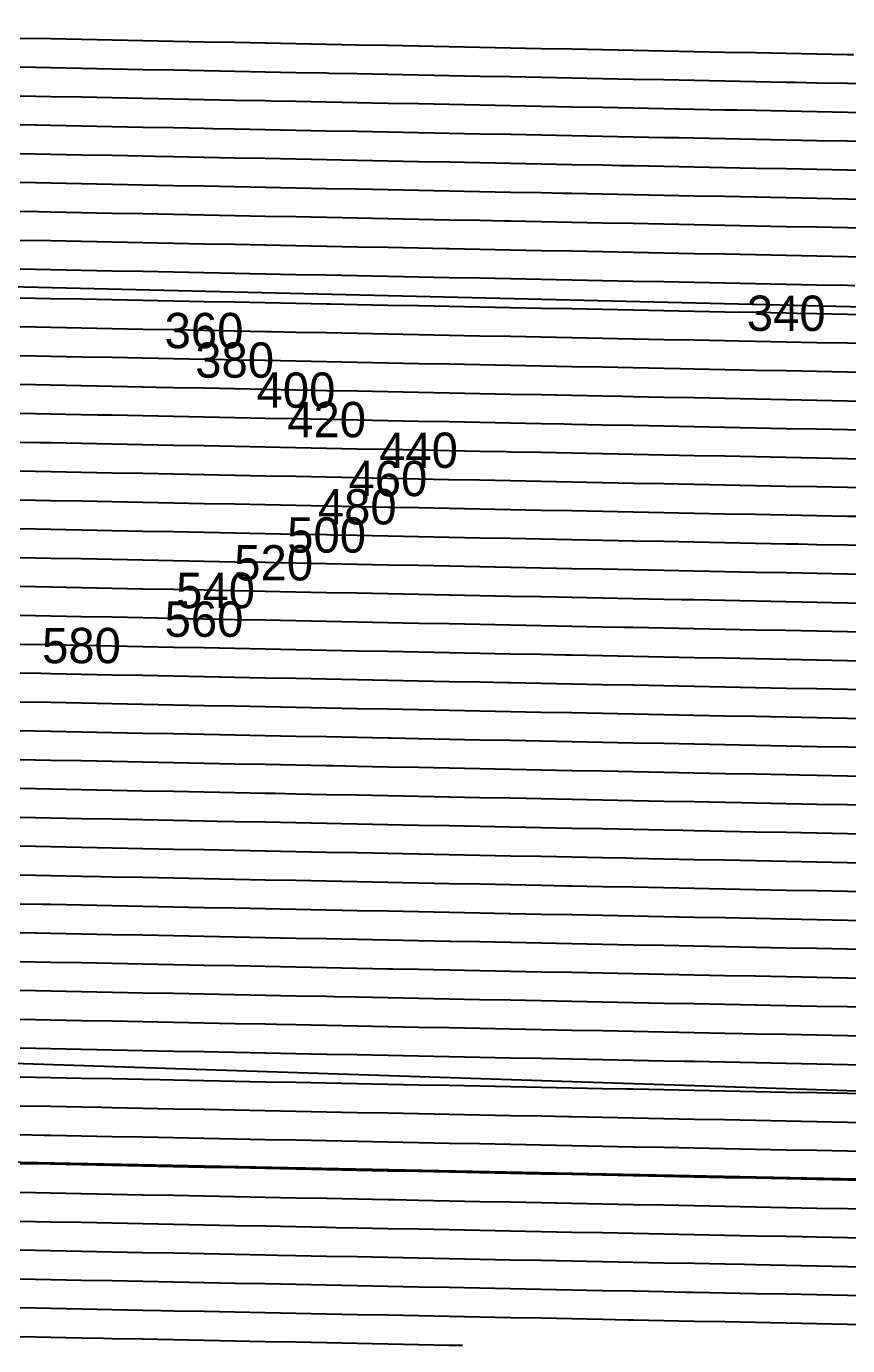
# Model space of a CAD drawing. Header units: metres. Extents: x 2416 to 4584, y 37 to 133.
# Drawn here: x 3468.1 to 3526.2, y 38.7 to 132 of the extents above; entities that cross this region are included whole.
import ezdxf
from ezdxf.enums import TextEntityAlignment as Align

# ---------------------------------------------------------------- set-up
doc = ezdxf.new("R2010")
doc.units = ezdxf.units.M
for name, color, linetype in [('Vs_1000', 7, 'Continuous'), ('Vs_1020', 7, 'Continuous'), ('Vs_1040', 7, 'Continuous'), ('Vs_1060', 7, 'Continuous'), ('Vs_160', 7, 'Continuous'), ('Vs_180', 7, 'Continuous'), ('Vs_200', 7, 'Continuous'), ('Vs_220', 7, 'Continuous'), ('Vs_240', 7, 'Continuous'), ('Vs_260', 7, 'Continuous'), ('Vs_280', 7, 'Continuous'), ('Vs_300', 7, 'Continuous'), ('Vs_320', 7, 'Continuous'), ('Vs_340', 7, 'Continuous'), ('Vs_360', 7, 'Continuous'), ('Vs_380', 7, 'Continuous'), ('Vs_400', 7, 'Continuous'), ('Vs_420', 7, 'Continuous'), ('Vs_440', 7, 'Continuous'), ('Vs_460', 7, 'Continuous'), ('Vs_480', 7, 'Continuous'), ('Vs_500', 7, 'Continuous'), ('Vs_520', 7, 'Continuous'), ('Vs_540', 7, 'Continuous'), ('Vs_560', 7, 'Continuous'), ('Vs_580', 7, 'Continuous'), ('Vs_600', 7, 'Continuous'), ('Vs_620', 7, 'Continuous'), ('Vs_640', 7, 'Continuous'), ('Vs_660', 7, 'Continuous'), ('Vs_680', 7, 'Continuous'), ('Vs_700', 7, 'Continuous'), ('Vs_720', 7, 'Continuous'), ('Vs_740', 7, 'Continuous'), ('Vs_760', 7, 'Continuous'), ('Vs_780', 7, 'Continuous'), ('Vs_800', 7, 'Continuous'), ('Vs_820', 7, 'Continuous'), ('Vs_840', 7, 'Continuous'), ('Vs_860', 7, 'Continuous'), ('Vs_880', 7, 'Continuous'), ('Vs_900', 7, 'Continuous'), ('Vs_920', 7, 'Continuous'), ('Vs_940', 7, 'Continuous'), ('Vs_960', 7, 'Continuous'), ('Vs_980', 7, 'Continuous')]:
    doc.layers.add(name, color=color, linetype=linetype)

msp = doc.modelspace()

# ---------------------------------------------------------------- linework, layer by layer
at = {"layer": 'Vs_1000'}
msp.add_lwpolyline([(3528.351, 44.224), (3526.183, 44.267), (3524.015, 44.31), (3521.847, 44.353), (3519.679, 44.396), (3518.867, 44.412), (3517.511, 44.439), (3515.342, 44.482), (3513.174, 44.525), (3511.006, 44.568), (3508.838, 44.611), (3506.67, 44.654), (3504.502, 44.696), (3502.334, 44.739), (3500.166, 44.782), (3497.998, 44.825), (3495.83, 44.868), (3493.662, 44.911), (3491.494, 44.954), (3489.326, 44.997), (3487.158, 45.04), (3485.874, 45.065), (3484.989, 45.083), (3482.821, 45.126), (3480.653, 45.169), (3478.485, 45.212), (3476.317, 45.255), (3474.149, 45.297), (3471.981, 45.34), (3469.813, 45.383), (3467.645, 45.426)], dxfattribs=at)
at = {"layer": 'Vs_1020'}
msp.add_lwpolyline([(3528.351, 42.183), (3526.183, 42.226), (3524.015, 42.269), (3521.847, 42.312), (3519.679, 42.355), (3517.511, 42.398), (3515.342, 42.441), (3514.755, 42.452), (3513.174, 42.484), (3511.006, 42.526), (3508.838, 42.569), (3506.67, 42.612), (3504.502, 42.655), (3502.334, 42.698), (3500.166, 42.741), (3497.998, 42.784), (3495.83, 42.827), (3493.662, 42.87), (3491.494, 42.913), (3489.326, 42.956), (3487.158, 42.999), (3484.989, 43.042), (3482.821, 43.085), (3481.762, 43.106), (3480.653, 43.127), (3478.485, 43.17), (3476.317, 43.213), (3474.149, 43.256), (3471.981, 43.299), (3469.813, 43.342), (3467.645, 43.385)], dxfattribs=at)
at = {"layer": 'Vs_1040'}
msp.add_lwpolyline([(3528.351, 40.142), (3526.183, 40.185), (3524.015, 40.228), (3521.847, 40.271), (3519.679, 40.314), (3517.511, 40.356), (3515.342, 40.399), (3513.174, 40.442), (3511.006, 40.485), (3510.643, 40.492), (3508.838, 40.528), (3506.67, 40.571), (3504.502, 40.614), (3502.334, 40.657), (3500.166, 40.7), (3497.998, 40.743), (3495.83, 40.786), (3493.662, 40.829), (3491.494, 40.872), (3489.326, 40.915), (3487.158, 40.957), (3484.989, 41), (3482.821, 41.043), (3480.653, 41.086), (3478.485, 41.129), (3477.65, 41.146), (3476.317, 41.172), (3474.149, 41.215), (3471.981, 41.258), (3469.813, 41.301), (3467.645, 41.344)], dxfattribs=at)
at = {"layer": 'Vs_1060'}
msp.add_lwpolyline([(3498.939, 38.683), (3497.998, 38.702), (3495.83, 38.745), (3493.662, 38.787), (3491.494, 38.83), (3489.326, 38.873), (3487.158, 38.916), (3484.989, 38.959), (3482.821, 39.002), (3480.653, 39.045), (3478.485, 39.088), (3476.317, 39.131), (3474.149, 39.174), (3473.539, 39.186), (3471.981, 39.217), (3469.813, 39.26), (3467.645, 39.303)], dxfattribs=at)
at = {"layer": 'Vs_160'}
msp.add_lwpolyline([(3526.603, 129.99), (3526.183, 129.998), (3524.015, 130.041), (3521.847, 130.084), (3519.679, 130.127), (3517.511, 130.17), (3515.342, 130.213), (3513.174, 130.256), (3511.006, 130.299), (3508.838, 130.342), (3506.67, 130.385), (3504.502, 130.428), (3502.334, 130.47), (3500.166, 130.513), (3497.998, 130.556), (3495.83, 130.599), (3493.662, 130.642), (3493.61, 130.643), (3491.494, 130.685), (3489.326, 130.728), (3487.158, 130.771), (3484.989, 130.814), (3482.821, 130.857), (3480.653, 130.9), (3478.485, 130.943), (3476.317, 130.986), (3474.149, 131.029), (3471.981, 131.071), (3469.813, 131.114), (3467.645, 131.157)], dxfattribs=at)
at = {"layer": 'Vs_180'}
msp.add_lwpolyline([(3528.351, 127.914), (3526.183, 127.957), (3524.015, 128), (3522.491, 128.03), (3521.847, 128.043), (3519.679, 128.086), (3517.511, 128.129), (3515.342, 128.172), (3513.174, 128.215), (3511.006, 128.258), (3508.838, 128.3), (3506.67, 128.343), (3504.502, 128.386), (3502.334, 128.429), (3500.166, 128.472), (3497.998, 128.515), (3495.83, 128.558), (3493.662, 128.601), (3491.494, 128.644), (3489.498, 128.683), (3489.326, 128.687), (3487.158, 128.73), (3484.989, 128.773), (3482.821, 128.816), (3480.653, 128.859), (3478.485, 128.901), (3476.317, 128.944), (3474.149, 128.987), (3471.981, 129.03), (3469.813, 129.073), (3467.645, 129.116)], dxfattribs=at)
at = {"layer": 'Vs_200'}
msp.add_lwpolyline([(3528.351, 125.873), (3526.183, 125.916), (3524.015, 125.959), (3521.847, 126.002), (3519.679, 126.045), (3518.379, 126.07), (3517.511, 126.088), (3515.342, 126.13), (3513.174, 126.173), (3511.006, 126.216), (3508.838, 126.259), (3506.67, 126.302), (3504.502, 126.345), (3502.334, 126.388), (3500.166, 126.431), (3497.998, 126.474), (3495.83, 126.517), (3493.662, 126.56), (3491.494, 126.603), (3489.326, 126.646), (3487.158, 126.689), (3485.386, 126.724), (3484.989, 126.731), (3482.821, 126.774), (3480.653, 126.817), (3478.485, 126.86), (3476.317, 126.903), (3474.149, 126.946), (3471.981, 126.989), (3469.813, 127.032), (3467.645, 127.075)], dxfattribs=at)
at = {"layer": 'Vs_220'}
msp.add_lwpolyline([(3528.351, 123.832), (3526.183, 123.875), (3524.015, 123.918), (3521.847, 123.96), (3519.679, 124.003), (3517.511, 124.046), (3515.342, 124.089), (3514.267, 124.111), (3513.174, 124.132), (3511.006, 124.175), (3508.838, 124.218), (3506.67, 124.261), (3504.502, 124.304), (3502.334, 124.347), (3500.166, 124.39), (3497.998, 124.433), (3495.83, 124.476), (3493.662, 124.519), (3491.494, 124.561), (3489.326, 124.604), (3487.158, 124.647), (3484.989, 124.69), (3482.821, 124.733), (3481.274, 124.764), (3480.653, 124.776), (3478.485, 124.819), (3476.317, 124.862), (3474.149, 124.905), (3471.981, 124.948), (3469.813, 124.991), (3467.645, 125.034)], dxfattribs=at)
at = {"layer": 'Vs_240'}
msp.add_lwpolyline([(3528.351, 121.79), (3526.183, 121.833), (3524.015, 121.876), (3521.847, 121.919), (3519.679, 121.962), (3517.511, 122.005), (3515.342, 122.048), (3513.174, 122.091), (3511.006, 122.134), (3510.155, 122.151), (3508.838, 122.177), (3506.67, 122.22), (3504.502, 122.263), (3502.334, 122.306), (3500.166, 122.349), (3497.998, 122.391), (3495.83, 122.434), (3493.662, 122.477), (3491.494, 122.52), (3489.326, 122.563), (3487.158, 122.606), (3484.989, 122.649), (3482.821, 122.692), (3480.653, 122.735), (3478.485, 122.778), (3477.162, 122.804), (3476.317, 122.821), (3474.149, 122.864), (3471.981, 122.907), (3469.813, 122.95), (3467.645, 122.992)], dxfattribs=at)
at = {"layer": 'Vs_260'}
msp.add_lwpolyline([(3528.351, 119.749), (3526.183, 119.792), (3524.015, 119.835), (3521.847, 119.878), (3519.679, 119.921), (3517.511, 119.964), (3515.342, 120.007), (3513.174, 120.05), (3511.006, 120.093), (3508.838, 120.136), (3506.67, 120.179), (3506.043, 120.191), (3504.502, 120.221), (3502.334, 120.264), (3500.166, 120.307), (3497.998, 120.35), (3495.83, 120.393), (3493.662, 120.436), (3491.494, 120.479), (3489.326, 120.522), (3487.158, 120.565), (3484.989, 120.608), (3482.821, 120.651), (3480.653, 120.694), (3478.485, 120.737), (3476.317, 120.78), (3474.149, 120.822), (3473.05, 120.844), (3471.981, 120.865), (3469.813, 120.908), (3467.645, 120.951)], dxfattribs=at)
at = {"layer": 'Vs_280'}
for points in [[(2704.082, 132.006), (3703.964, 107.897)], [(3528.351, 117.708), (3526.183, 117.751), (3524.015, 117.794), (3521.847, 117.837), (3519.679, 117.88), (3517.511, 117.923), (3515.342, 117.966), (3513.174, 118.009), (3511.006, 118.051), (3508.838, 118.094), (3506.67, 118.137), (3504.502, 118.18), (3502.334, 118.223), (3501.931, 118.231), (3500.166, 118.266), (3497.998, 118.309), (3495.83, 118.352), (3493.662, 118.395), (3491.494, 118.438), (3489.326, 118.481), (3487.158, 118.524), (3484.989, 118.567), (3482.821, 118.61), (3480.653, 118.652), (3478.485, 118.695), (3476.317, 118.738), (3474.149, 118.781), (3471.981, 118.824), (3469.813, 118.867), (3468.939, 118.884), (3467.645, 118.91)]]:
    msp.add_lwpolyline(points, dxfattribs=at)
at = {"layer": 'Vs_300'}
msp.add_lwpolyline([(3528.351, 115.667), (3526.183, 115.71), (3524.015, 115.753), (3521.847, 115.796), (3519.679, 115.839), (3517.511, 115.881), (3515.342, 115.924), (3513.174, 115.967), (3511.006, 116.01), (3508.838, 116.053), (3506.67, 116.096), (3504.502, 116.139), (3502.334, 116.182), (3500.166, 116.225), (3497.998, 116.268), (3497.819, 116.271), (3495.83, 116.311), (3493.662, 116.354), (3491.494, 116.397), (3489.326, 116.44), (3487.158, 116.482), (3484.989, 116.525), (3482.821, 116.568), (3480.653, 116.611), (3478.485, 116.654), (3476.317, 116.697), (3474.149, 116.74), (3471.981, 116.783), (3469.813, 116.826), (3467.645, 116.869)], dxfattribs=at)
at = {"layer": 'Vs_320'}
msp.add_lwpolyline([(3526.7, 113.658), (3526.183, 113.669), (3524.015, 113.711), (3521.847, 113.754), (3519.679, 113.797), (3517.511, 113.84), (3515.342, 113.883), (3513.174, 113.926), (3511.006, 113.969), (3508.838, 114.012), (3506.67, 114.055), (3504.502, 114.098), (3502.334, 114.141), (3500.166, 114.184), (3497.998, 114.227), (3495.83, 114.27), (3493.708, 114.312), (3493.662, 114.312), (3491.494, 114.355), (3489.326, 114.398), (3487.158, 114.441), (3484.989, 114.484), (3482.821, 114.527), (3480.653, 114.57), (3478.485, 114.613), (3476.317, 114.656), (3474.149, 114.699), (3471.981, 114.742), (3469.813, 114.785), (3467.645, 114.828)], dxfattribs=at)
at = {"layer": 'Vs_340'}
msp.add_lwpolyline([(3528.351, 111.584), (3526.183, 111.627), (3524.015, 111.67), (3522.588, 111.698), (3521.847, 111.713), (3519.679, 111.756), (3517.511, 111.799), (3515.342, 111.842), (3513.174, 111.885), (3511.006, 111.928), (3508.838, 111.971), (3506.67, 112.014), (3504.502, 112.057), (3502.334, 112.1), (3500.166, 112.142), (3497.998, 112.185), (3495.83, 112.228), (3493.662, 112.271), (3491.494, 112.314), (3489.596, 112.352), (3489.326, 112.357), (3487.158, 112.4), (3484.989, 112.443), (3482.821, 112.486), (3480.653, 112.529), (3478.485, 112.572), (3476.317, 112.615), (3474.149, 112.658), (3471.981, 112.701), (3469.813, 112.743), (3467.645, 112.786)], dxfattribs=at)
at = {"layer": 'Vs_360'}
msp.add_lwpolyline([(3528.351, 109.543), (3526.183, 109.586), (3524.015, 109.629), (3521.847, 109.672), (3519.679, 109.715), (3518.477, 109.739), (3517.511, 109.758), (3515.342, 109.801), (3513.174, 109.844), (3511.006, 109.887), (3508.838, 109.93), (3506.67, 109.972), (3504.502, 110.015), (3502.334, 110.058), (3500.166, 110.101), (3497.998, 110.144), (3495.83, 110.187), (3493.662, 110.23), (3491.494, 110.273), (3489.326, 110.316), (3487.158, 110.359), (3485.484, 110.392), (3484.989, 110.402), (3482.821, 110.445), (3480.653, 110.488), (3478.485, 110.531), (3476.317, 110.573), (3474.149, 110.616), (3471.981, 110.659), (3469.813, 110.702), (3467.645, 110.745)], dxfattribs=at)
at = {"layer": 'Vs_380'}
msp.add_lwpolyline([(3528.351, 107.502), (3526.183, 107.545), (3524.015, 107.588), (3521.847, 107.631), (3519.679, 107.674), (3517.511, 107.717), (3515.342, 107.76), (3514.365, 107.779), (3513.174, 107.802), (3511.006, 107.845), (3508.838, 107.888), (3506.67, 107.931), (3504.502, 107.974), (3502.334, 108.017), (3500.166, 108.06), (3497.998, 108.103), (3495.83, 108.146), (3493.662, 108.189), (3491.494, 108.232), (3489.326, 108.275), (3487.158, 108.318), (3484.989, 108.361), (3482.821, 108.403), (3481.372, 108.432), (3480.653, 108.446), (3478.485, 108.489), (3476.317, 108.532), (3474.149, 108.575), (3471.981, 108.618), (3469.813, 108.661), (3467.645, 108.704)], dxfattribs=at)
at = {"layer": 'Vs_400'}
msp.add_lwpolyline([(3528.351, 105.461), (3526.183, 105.504), (3524.015, 105.547), (3521.847, 105.59), (3519.679, 105.632), (3517.511, 105.675), (3515.342, 105.718), (3513.174, 105.761), (3511.006, 105.804), (3510.253, 105.819), (3508.838, 105.847), (3506.67, 105.89), (3504.502, 105.933), (3502.334, 105.976), (3500.166, 106.019), (3497.998, 106.062), (3495.83, 106.105), (3493.662, 106.148), (3491.494, 106.191), (3489.326, 106.233), (3487.158, 106.276), (3484.989, 106.319), (3482.821, 106.362), (3480.653, 106.405), (3478.485, 106.448), (3477.26, 106.472), (3476.317, 106.491), (3474.149, 106.534), (3471.981, 106.577), (3469.813, 106.62), (3467.645, 106.663)], dxfattribs=at)
at = {"layer": 'Vs_420'}
msp.add_lwpolyline([(3528.351, 103.42), (3526.183, 103.462), (3524.015, 103.505), (3521.847, 103.548), (3519.679, 103.591), (3517.511, 103.634), (3515.342, 103.677), (3513.174, 103.72), (3511.006, 103.763), (3508.838, 103.806), (3506.67, 103.849), (3506.141, 103.859), (3504.502, 103.892), (3502.334, 103.935), (3500.166, 103.978), (3497.998, 104.021), (3495.83, 104.063), (3493.662, 104.106), (3491.494, 104.149), (3489.326, 104.192), (3487.158, 104.235), (3484.989, 104.278), (3482.821, 104.321), (3480.653, 104.364), (3478.485, 104.407), (3476.317, 104.45), (3474.149, 104.493), (3473.148, 104.513), (3471.981, 104.536), (3469.813, 104.579), (3467.645, 104.622)], dxfattribs=at)
at = {"layer": 'Vs_440'}
msp.add_lwpolyline([(3528.351, 101.378), (3526.183, 101.421), (3524.015, 101.464), (3521.847, 101.507), (3519.679, 101.55), (3517.511, 101.593), (3515.342, 101.636), (3513.174, 101.679), (3511.006, 101.722), (3508.838, 101.765), (3506.67, 101.808), (3504.502, 101.851), (3502.334, 101.893), (3502.029, 101.899), (3500.166, 101.936), (3497.998, 101.979), (3495.83, 102.022), (3493.662, 102.065), (3491.494, 102.108), (3489.326, 102.151), (3487.158, 102.194), (3484.989, 102.237), (3482.821, 102.28), (3480.653, 102.323), (3478.485, 102.366), (3476.317, 102.409), (3474.149, 102.452), (3471.981, 102.494), (3469.813, 102.537), (3469.036, 102.553), (3467.645, 102.58)], dxfattribs=at)
at = {"layer": 'Vs_460'}
msp.add_lwpolyline([(3528.351, 99.337), (3526.183, 99.38), (3524.015, 99.423), (3521.847, 99.466), (3519.679, 99.509), (3517.511, 99.552), (3515.342, 99.595), (3513.174, 99.638), (3511.006, 99.681), (3508.838, 99.723), (3506.67, 99.766), (3504.502, 99.809), (3502.334, 99.852), (3500.166, 99.895), (3497.998, 99.938), (3497.917, 99.94), (3495.83, 99.981), (3493.662, 100.024), (3491.494, 100.067), (3489.326, 100.11), (3487.158, 100.153), (3484.989, 100.196), (3482.821, 100.239), (3480.653, 100.282), (3478.485, 100.324), (3476.317, 100.367), (3474.149, 100.41), (3471.981, 100.453), (3469.813, 100.496), (3467.645, 100.539)], dxfattribs=at)
at = {"layer": 'Vs_480'}
msp.add_lwpolyline([(3526.798, 97.327), (3526.183, 97.339), (3524.015, 97.382), (3521.847, 97.425), (3519.679, 97.468), (3517.511, 97.511), (3515.342, 97.553), (3513.174, 97.596), (3511.006, 97.639), (3508.838, 97.682), (3506.67, 97.725), (3504.502, 97.768), (3502.334, 97.811), (3500.166, 97.854), (3497.998, 97.897), (3495.83, 97.94), (3493.805, 97.98), (3493.662, 97.983), (3491.494, 98.026), (3489.326, 98.069), (3487.158, 98.112), (3484.989, 98.154), (3482.821, 98.197), (3480.653, 98.24), (3478.485, 98.283), (3476.317, 98.326), (3474.149, 98.369), (3471.981, 98.412), (3469.813, 98.455), (3467.645, 98.498)], dxfattribs=at)
at = {"layer": 'Vs_500'}
msp.add_lwpolyline([(3528.351, 95.255), (3526.183, 95.298), (3524.015, 95.341), (3522.686, 95.367), (3521.847, 95.383), (3519.679, 95.426), (3517.511, 95.469), (3515.342, 95.512), (3513.174, 95.555), (3511.006, 95.598), (3508.838, 95.641), (3506.67, 95.684), (3504.502, 95.727), (3502.334, 95.77), (3500.166, 95.813), (3497.998, 95.856), (3495.83, 95.899), (3493.662, 95.942), (3491.494, 95.984), (3489.693, 96.02), (3489.326, 96.027), (3487.158, 96.07), (3484.989, 96.113), (3482.821, 96.156), (3480.653, 96.199), (3478.485, 96.242), (3476.317, 96.285), (3474.149, 96.328), (3471.981, 96.371), (3469.813, 96.414), (3467.645, 96.457)], dxfattribs=at)
at = {"layer": 'Vs_520'}
msp.add_lwpolyline([(3528.351, 93.213), (3526.183, 93.256), (3524.015, 93.299), (3521.847, 93.342), (3519.679, 93.385), (3518.574, 93.407), (3517.511, 93.428), (3515.342, 93.471), (3513.174, 93.514), (3511.006, 93.557), (3508.838, 93.6), (3506.67, 93.643), (3504.502, 93.686), (3502.334, 93.729), (3500.166, 93.772), (3497.998, 93.814), (3495.83, 93.857), (3493.662, 93.9), (3491.494, 93.943), (3489.326, 93.986), (3487.158, 94.029), (3485.581, 94.06), (3484.989, 94.072), (3482.821, 94.115), (3480.653, 94.158), (3478.485, 94.201), (3476.317, 94.244), (3474.149, 94.287), (3471.981, 94.33), (3469.813, 94.373), (3467.645, 94.415)], dxfattribs=at)
at = {"layer": 'Vs_540'}
msp.add_lwpolyline([(3528.351, 91.172), (3526.183, 91.215), (3524.015, 91.258), (3521.847, 91.301), (3519.679, 91.344), (3517.511, 91.387), (3515.342, 91.43), (3514.462, 91.447), (3513.174, 91.473), (3511.006, 91.516), (3508.838, 91.559), (3506.67, 91.602), (3504.502, 91.644), (3502.334, 91.687), (3500.166, 91.73), (3497.998, 91.773), (3495.83, 91.816), (3493.662, 91.859), (3491.494, 91.902), (3489.326, 91.945), (3487.158, 91.988), (3484.989, 92.031), (3482.821, 92.074), (3481.469, 92.101), (3480.653, 92.117), (3478.485, 92.16), (3476.317, 92.203), (3474.149, 92.245), (3471.981, 92.288), (3469.813, 92.331), (3467.645, 92.374)], dxfattribs=at)
at = {"layer": 'Vs_560'}
msp.add_lwpolyline([(3528.351, 89.131), (3526.183, 89.174), (3524.015, 89.217), (3521.847, 89.26), (3519.679, 89.303), (3517.511, 89.346), (3515.342, 89.389), (3513.174, 89.432), (3511.006, 89.474), (3510.35, 89.487), (3508.838, 89.517), (3506.67, 89.56), (3504.502, 89.603), (3502.334, 89.646), (3500.166, 89.689), (3497.998, 89.732), (3495.83, 89.775), (3493.662, 89.818), (3491.494, 89.861), (3489.326, 89.904), (3487.158, 89.947), (3484.989, 89.99), (3482.821, 90.033), (3480.653, 90.075), (3478.485, 90.118), (3477.358, 90.141), (3476.317, 90.161), (3474.149, 90.204), (3471.981, 90.247), (3469.813, 90.29), (3467.645, 90.333)], dxfattribs=at)
at = {"layer": 'Vs_580'}
msp.add_lwpolyline([(3528.351, 87.09), (3526.183, 87.133), (3524.015, 87.176), (3521.847, 87.219), (3519.679, 87.262), (3517.511, 87.304), (3515.342, 87.347), (3513.174, 87.39), (3511.006, 87.433), (3508.838, 87.476), (3506.67, 87.519), (3506.239, 87.528), (3504.502, 87.562), (3502.334, 87.605), (3500.166, 87.648), (3497.998, 87.691), (3495.83, 87.734), (3493.662, 87.777), (3491.494, 87.82), (3489.326, 87.863), (3487.158, 87.905), (3484.989, 87.948), (3482.821, 87.991), (3480.653, 88.034), (3478.485, 88.077), (3476.317, 88.12), (3474.149, 88.163), (3473.246, 88.181), (3471.981, 88.206), (3469.813, 88.249), (3467.645, 88.292)], dxfattribs=at)
at = {"layer": 'Vs_600'}
msp.add_lwpolyline([(3528.351, 85.049), (3526.183, 85.092), (3524.015, 85.134), (3521.847, 85.177), (3519.679, 85.22), (3517.511, 85.263), (3515.342, 85.306), (3513.174, 85.349), (3511.006, 85.392), (3508.838, 85.435), (3506.67, 85.478), (3504.502, 85.521), (3502.334, 85.564), (3502.127, 85.568), (3500.166, 85.607), (3497.998, 85.65), (3495.83, 85.693), (3493.662, 85.735), (3491.494, 85.778), (3489.326, 85.821), (3487.158, 85.864), (3484.989, 85.907), (3482.821, 85.95), (3480.653, 85.993), (3478.485, 86.036), (3476.317, 86.079), (3474.149, 86.122), (3471.981, 86.165), (3469.813, 86.208), (3469.134, 86.221), (3467.645, 86.251)], dxfattribs=at)
at = {"layer": 'Vs_620'}
msp.add_lwpolyline([(3528.351, 83.007), (3526.183, 83.05), (3524.015, 83.093), (3521.847, 83.136), (3519.679, 83.179), (3517.511, 83.222), (3515.342, 83.265), (3513.174, 83.308), (3511.006, 83.351), (3508.838, 83.394), (3506.67, 83.437), (3504.502, 83.48), (3502.334, 83.523), (3500.166, 83.565), (3498.015, 83.608), (3497.998, 83.608), (3495.83, 83.651), (3493.662, 83.694), (3491.494, 83.737), (3489.326, 83.78), (3487.158, 83.823), (3484.989, 83.866), (3482.821, 83.909), (3480.653, 83.952), (3478.485, 83.995), (3476.317, 84.038), (3474.149, 84.081), (3471.981, 84.124), (3469.813, 84.166), (3467.645, 84.209)], dxfattribs=at)
at = {"layer": 'Vs_640'}
msp.add_lwpolyline([(3526.896, 80.995), (3526.183, 81.009), (3524.015, 81.052), (3521.847, 81.095), (3519.679, 81.138), (3517.511, 81.181), (3515.342, 81.224), (3513.174, 81.267), (3511.006, 81.31), (3508.838, 81.353), (3506.67, 81.395), (3504.502, 81.438), (3502.334, 81.481), (3500.166, 81.524), (3497.998, 81.567), (3495.83, 81.61), (3493.903, 81.648), (3493.662, 81.653), (3491.494, 81.696), (3489.326, 81.739), (3487.158, 81.782), (3484.989, 81.825), (3482.821, 81.868), (3480.653, 81.911), (3478.485, 81.954), (3476.317, 81.996), (3474.149, 82.039), (3471.981, 82.082), (3469.813, 82.125), (3467.645, 82.168)], dxfattribs=at)
at = {"layer": 'Vs_660'}
msp.add_lwpolyline([(3528.351, 78.925), (3526.183, 78.968), (3524.015, 79.011), (3522.784, 79.035), (3521.847, 79.054), (3519.679, 79.097), (3517.511, 79.14), (3515.342, 79.183), (3513.174, 79.225), (3511.006, 79.268), (3508.838, 79.311), (3506.67, 79.354), (3504.502, 79.397), (3502.334, 79.44), (3500.166, 79.483), (3497.998, 79.526), (3495.83, 79.569), (3493.662, 79.612), (3491.494, 79.655), (3489.791, 79.688), (3489.326, 79.698), (3487.158, 79.741), (3484.989, 79.784), (3482.821, 79.826), (3480.653, 79.869), (3478.485, 79.912), (3476.317, 79.955), (3474.149, 79.998), (3471.981, 80.041), (3469.813, 80.084), (3467.645, 80.127)], dxfattribs=at)
at = {"layer": 'Vs_680'}
msp.add_lwpolyline([(3528.351, 76.884), (3526.183, 76.927), (3524.015, 76.97), (3521.847, 77.013), (3519.679, 77.055), (3518.672, 77.075), (3517.511, 77.098), (3515.342, 77.141), (3513.174, 77.184), (3511.006, 77.227), (3508.838, 77.27), (3506.67, 77.313), (3504.502, 77.356), (3502.334, 77.399), (3500.166, 77.442), (3497.998, 77.485), (3495.83, 77.528), (3493.662, 77.571), (3491.494, 77.614), (3489.326, 77.656), (3487.158, 77.699), (3485.679, 77.729), (3484.989, 77.742), (3482.821, 77.785), (3480.653, 77.828), (3478.485, 77.871), (3476.317, 77.914), (3474.149, 77.957), (3471.981, 78), (3469.813, 78.043), (3467.645, 78.086)], dxfattribs=at)
at = {"layer": 'Vs_700'}
msp.add_lwpolyline([(3528.351, 74.843), (3526.183, 74.885), (3524.015, 74.928), (3521.847, 74.971), (3519.679, 75.014), (3517.511, 75.057), (3515.342, 75.1), (3514.56, 75.116), (3513.174, 75.143), (3511.006, 75.186), (3508.838, 75.229), (3506.67, 75.272), (3504.502, 75.315), (3502.334, 75.358), (3500.166, 75.401), (3497.998, 75.444), (3495.83, 75.486), (3493.662, 75.529), (3491.494, 75.572), (3489.326, 75.615), (3487.158, 75.658), (3484.989, 75.701), (3482.821, 75.744), (3481.567, 75.769), (3480.653, 75.787), (3478.485, 75.83), (3476.317, 75.873), (3474.149, 75.916), (3471.981, 75.959), (3469.813, 76.002), (3467.645, 76.045)], dxfattribs=at)
at = {"layer": 'Vs_720'}
msp.add_lwpolyline([(3528.351, 72.801), (3526.183, 72.844), (3524.015, 72.887), (3521.847, 72.93), (3519.679, 72.973), (3517.511, 73.016), (3515.342, 73.059), (3513.174, 73.102), (3511.006, 73.145), (3510.448, 73.156), (3508.838, 73.188), (3506.67, 73.231), (3504.502, 73.274), (3502.334, 73.316), (3500.166, 73.359), (3497.998, 73.402), (3495.83, 73.445), (3493.662, 73.488), (3491.494, 73.531), (3489.326, 73.574), (3487.158, 73.617), (3484.989, 73.66), (3482.821, 73.703), (3480.653, 73.746), (3478.485, 73.789), (3477.455, 73.809), (3476.317, 73.832), (3474.149, 73.875), (3471.981, 73.917), (3469.813, 73.96), (3467.645, 74.003)], dxfattribs=at)
at = {"layer": 'Vs_740'}
msp.add_lwpolyline([(3528.351, 70.76), (3526.183, 70.803), (3524.015, 70.846), (3521.847, 70.889), (3519.679, 70.932), (3517.511, 70.975), (3515.342, 71.018), (3513.174, 71.061), (3511.006, 71.104), (3508.838, 71.146), (3506.67, 71.189), (3506.336, 71.196), (3504.502, 71.232), (3502.334, 71.275), (3500.166, 71.318), (3497.998, 71.361), (3495.83, 71.404), (3493.662, 71.447), (3491.494, 71.49), (3489.326, 71.533), (3487.158, 71.576), (3484.989, 71.619), (3482.821, 71.662), (3480.653, 71.705), (3478.485, 71.747), (3476.317, 71.79), (3474.149, 71.833), (3473.343, 71.849), (3471.981, 71.876), (3469.813, 71.919), (3467.645, 71.962)], dxfattribs=at)
at = {"layer": 'Vs_760'}
msp.add_lwpolyline([(3528.351, 68.719), (3526.183, 68.762), (3524.015, 68.805), (3521.847, 68.848), (3519.679, 68.891), (3517.511, 68.934), (3515.342, 68.976), (3513.174, 69.019), (3511.006, 69.062), (3508.838, 69.105), (3506.67, 69.148), (3504.502, 69.191), (3502.334, 69.234), (3502.224, 69.236), (3500.166, 69.277), (3497.998, 69.32), (3495.83, 69.363), (3493.662, 69.406), (3491.494, 69.449), (3489.326, 69.492), (3487.158, 69.535), (3484.989, 69.577), (3482.821, 69.62), (3480.653, 69.663), (3478.485, 69.706), (3476.317, 69.749), (3474.149, 69.792), (3471.981, 69.835), (3469.813, 69.878), (3469.231, 69.889), (3467.645, 69.921)], dxfattribs=at)
at = {"layer": 'Vs_780'}
msp.add_lwpolyline([(3528.351, 66.678), (3526.183, 66.721), (3524.015, 66.764), (3521.847, 66.806), (3519.679, 66.849), (3517.511, 66.892), (3515.342, 66.935), (3513.174, 66.978), (3511.006, 67.021), (3508.838, 67.064), (3506.67, 67.107), (3504.502, 67.15), (3502.334, 67.193), (3500.166, 67.236), (3498.112, 67.276), (3497.998, 67.279), (3495.83, 67.322), (3493.662, 67.365), (3491.494, 67.407), (3489.326, 67.45), (3487.158, 67.493), (3484.989, 67.536), (3482.821, 67.579), (3480.653, 67.622), (3478.485, 67.665), (3476.317, 67.708), (3474.149, 67.751), (3471.981, 67.794), (3469.813, 67.837), (3467.645, 67.88)], dxfattribs=at)
at = {"layer": 'Vs_800'}
msp.add_lwpolyline([(3526.993, 64.663), (3526.183, 64.679), (3524.015, 64.722), (3521.847, 64.765), (3519.679, 64.808), (3517.511, 64.851), (3515.342, 64.894), (3513.174, 64.937), (3511.006, 64.98), (3508.838, 65.023), (3506.67, 65.066), (3504.502, 65.109), (3502.334, 65.152), (3500.166, 65.195), (3497.998, 65.237), (3495.83, 65.28), (3494, 65.317), (3493.662, 65.323), (3491.494, 65.366), (3489.326, 65.409), (3487.158, 65.452), (3484.989, 65.495), (3482.821, 65.538), (3480.653, 65.581), (3478.485, 65.624), (3476.317, 65.667), (3474.149, 65.71), (3471.981, 65.753), (3469.813, 65.796), (3467.645, 65.838)], dxfattribs=at)
at = {"layer": 'Vs_820'}
for points in [[(3070.464, 71.662), (3703.964, 50.903)], [(3528.351, 62.595), (3526.183, 62.638), (3524.015, 62.681), (3522.881, 62.704), (3521.847, 62.724), (3519.679, 62.767), (3517.511, 62.81), (3515.342, 62.853), (3513.174, 62.896), (3511.006, 62.939), (3508.838, 62.982), (3506.67, 63.025), (3504.502, 63.067), (3502.334, 63.11), (3500.166, 63.153), (3497.998, 63.196), (3495.83, 63.239), (3493.662, 63.282), (3491.494, 63.325), (3489.889, 63.357), (3489.326, 63.368), (3487.158, 63.411), (3484.989, 63.454), (3482.821, 63.497), (3480.653, 63.54), (3478.485, 63.583), (3476.317, 63.625), (3474.149, 63.668), (3471.981, 63.711), (3469.813, 63.754), (3467.645, 63.797)]]:
    msp.add_lwpolyline(points, dxfattribs=at)
at = {"layer": 'Vs_840'}
msp.add_lwpolyline([(3528.351, 60.554), (3526.183, 60.597), (3524.015, 60.64), (3521.847, 60.683), (3519.679, 60.726), (3518.769, 60.744), (3517.511, 60.769), (3515.342, 60.812), (3513.174, 60.855), (3511.006, 60.897), (3508.838, 60.94), (3506.67, 60.983), (3504.502, 61.026), (3502.334, 61.069), (3500.166, 61.112), (3497.998, 61.155), (3495.83, 61.198), (3493.662, 61.241), (3491.494, 61.284), (3489.326, 61.327), (3487.158, 61.37), (3485.777, 61.397), (3484.989, 61.413), (3482.821, 61.455), (3480.653, 61.498), (3478.485, 61.541), (3476.317, 61.584), (3474.149, 61.627), (3471.981, 61.67), (3469.813, 61.713), (3467.645, 61.756)], dxfattribs=at)
at = {"layer": 'Vs_860'}
msp.add_lwpolyline([(3528.351, 58.513), (3526.183, 58.556), (3524.015, 58.599), (3521.847, 58.642), (3519.679, 58.685), (3517.511, 58.727), (3515.342, 58.77), (3514.658, 58.784), (3513.174, 58.813), (3511.006, 58.856), (3508.838, 58.899), (3506.67, 58.942), (3504.502, 58.985), (3502.334, 59.028), (3500.166, 59.071), (3497.998, 59.114), (3495.83, 59.157), (3493.662, 59.2), (3491.494, 59.243), (3489.326, 59.285), (3487.158, 59.328), (3484.989, 59.371), (3482.821, 59.414), (3481.665, 59.437), (3480.653, 59.457), (3478.485, 59.5), (3476.317, 59.543), (3474.149, 59.586), (3471.981, 59.629), (3469.813, 59.672), (3467.645, 59.715)], dxfattribs=at)
at = {"layer": 'Vs_880'}
msp.add_lwpolyline([(3528.351, 56.472), (3526.183, 56.515), (3524.015, 56.557), (3521.847, 56.6), (3519.679, 56.643), (3517.511, 56.686), (3515.342, 56.729), (3513.174, 56.772), (3511.006, 56.815), (3510.546, 56.824), (3508.838, 56.858), (3506.67, 56.901), (3504.502, 56.944), (3502.334, 56.987), (3500.166, 57.03), (3497.998, 57.073), (3495.83, 57.115), (3493.662, 57.158), (3491.494, 57.201), (3489.326, 57.244), (3487.158, 57.287), (3484.989, 57.33), (3482.821, 57.373), (3480.653, 57.416), (3478.485, 57.459), (3477.553, 57.477), (3476.317, 57.502), (3474.149, 57.545), (3471.981, 57.588), (3469.813, 57.631), (3467.645, 57.674)], dxfattribs=at)
at = {"layer": 'Vs_900'}
msp.add_lwpolyline([(3528.351, 54.43), (3526.183, 54.473), (3524.015, 54.516), (3521.847, 54.559), (3519.679, 54.602), (3517.511, 54.645), (3515.342, 54.688), (3513.174, 54.731), (3511.006, 54.774), (3508.838, 54.817), (3506.67, 54.86), (3506.434, 54.864), (3504.502, 54.903), (3502.334, 54.945), (3500.166, 54.988), (3497.998, 55.031), (3495.83, 55.074), (3493.662, 55.117), (3491.494, 55.16), (3489.326, 55.203), (3487.158, 55.246), (3484.989, 55.289), (3482.821, 55.332), (3480.653, 55.375), (3478.485, 55.418), (3476.317, 55.461), (3474.149, 55.504), (3473.441, 55.518), (3471.981, 55.546), (3469.813, 55.589), (3467.645, 55.632)], dxfattribs=at)
at = {"layer": 'Vs_920'}
msp.add_lwpolyline([(3528.351, 52.389), (3526.183, 52.432), (3524.015, 52.475), (3521.847, 52.518), (3519.679, 52.561), (3517.511, 52.604), (3515.342, 52.647), (3513.174, 52.69), (3511.006, 52.733), (3508.838, 52.775), (3506.67, 52.818), (3504.502, 52.861), (3502.334, 52.904), (3502.322, 52.905), (3500.166, 52.947), (3497.998, 52.99), (3495.83, 53.033), (3493.662, 53.076), (3491.494, 53.119), (3489.326, 53.162), (3487.158, 53.205), (3484.989, 53.248), (3482.821, 53.291), (3480.653, 53.334), (3478.485, 53.376), (3476.317, 53.419), (3474.149, 53.462), (3471.981, 53.505), (3469.813, 53.548), (3469.329, 53.558), (3467.645, 53.591)], dxfattribs=at)
at = {"layer": 'Vs_940'}
for points in [[(3400.24, 53), (4118.403, 38.683)], [(3528.351, 50.348), (3526.183, 50.391), (3524.015, 50.434), (3521.847, 50.477), (3519.679, 50.52), (3517.511, 50.563), (3515.342, 50.605), (3513.174, 50.648), (3511.006, 50.691), (3508.838, 50.734), (3506.67, 50.777), (3504.502, 50.82), (3502.334, 50.863), (3500.166, 50.906), (3498.21, 50.945), (3497.998, 50.949), (3495.83, 50.992), (3493.662, 51.035), (3491.494, 51.078), (3489.326, 51.121), (3487.158, 51.164), (3484.989, 51.206), (3482.821, 51.249), (3480.653, 51.292), (3478.485, 51.335), (3476.317, 51.378), (3474.149, 51.421), (3471.981, 51.464), (3469.813, 51.507), (3467.645, 51.55)]]:
    msp.add_lwpolyline(points, dxfattribs=at)
at = {"layer": 'Vs_960'}
msp.add_lwpolyline([(3527.091, 48.332), (3526.183, 48.35), (3524.015, 48.393), (3521.847, 48.435), (3519.679, 48.478), (3517.511, 48.521), (3515.342, 48.564), (3513.174, 48.607), (3511.006, 48.65), (3508.838, 48.693), (3506.67, 48.736), (3504.502, 48.779), (3502.334, 48.822), (3500.166, 48.865), (3497.998, 48.908), (3495.83, 48.951), (3494.098, 48.985), (3493.662, 48.994), (3491.494, 49.036), (3489.326, 49.079), (3487.158, 49.122), (3484.989, 49.165), (3482.821, 49.208), (3480.653, 49.251), (3478.485, 49.294), (3476.317, 49.337), (3474.149, 49.38), (3471.981, 49.423), (3469.813, 49.466), (3467.645, 49.509)], dxfattribs=at)
at = {"layer": 'Vs_980'}
msp.add_lwpolyline([(3528.351, 46.265), (3526.183, 46.308), (3524.015, 46.351), (3522.979, 46.372), (3521.847, 46.394), (3519.679, 46.437), (3517.511, 46.48), (3515.342, 46.523), (3513.174, 46.566), (3511.006, 46.609), (3508.838, 46.652), (3506.67, 46.695), (3504.502, 46.738), (3502.334, 46.781), (3500.166, 46.824), (3497.998, 46.866), (3495.83, 46.909), (3493.662, 46.952), (3491.494, 46.995), (3489.986, 47.025), (3489.326, 47.038), (3487.158, 47.081), (3484.989, 47.124), (3482.821, 47.167), (3480.653, 47.21), (3478.485, 47.253), (3476.317, 47.296), (3474.149, 47.339), (3471.981, 47.382), (3469.813, 47.425), (3467.645, 47.467)], dxfattribs=at)

# ---------------------------------------------------------------- texts
at = {"layer": 'Vs_340'}
msp.add_text('340', height=2.5, dxfattribs=at).set_placement((3521.847, 111.713), align=Align.MIDDLE_CENTER)
at = {"layer": 'Vs_360'}
msp.add_text('360', height=2.5, dxfattribs=at).set_placement((3480.653, 110.488), align=Align.MIDDLE_CENTER)
at = {"layer": 'Vs_380'}
msp.add_text('380', height=2.5, dxfattribs=at).set_placement((3482.821, 108.403), align=Align.MIDDLE_CENTER)
at = {"layer": 'Vs_400'}
msp.add_text('400', height=2.5, dxfattribs=at).set_placement((3487.158, 106.276), align=Align.MIDDLE_CENTER)
at = {"layer": 'Vs_420'}
msp.add_text('420', height=2.5, dxfattribs=at).set_placement((3489.326, 104.192), align=Align.MIDDLE_CENTER)
at = {"layer": 'Vs_440'}
msp.add_text('440', height=2.5, dxfattribs=at).set_placement((3495.83, 102.022), align=Align.MIDDLE_CENTER)
at = {"layer": 'Vs_460'}
msp.add_text('460', height=2.5, dxfattribs=at).set_placement((3493.662, 100.024), align=Align.MIDDLE_CENTER)
at = {"layer": 'Vs_480'}
msp.add_text('480', height=2.5, dxfattribs=at).set_placement((3491.494, 98.026), align=Align.MIDDLE_CENTER)
at = {"layer": 'Vs_500'}
msp.add_text('500', height=2.5, dxfattribs=at).set_placement((3489.326, 96.027), align=Align.MIDDLE_CENTER)
at = {"layer": 'Vs_520'}
msp.add_text('520', height=2.5, dxfattribs=at).set_placement((3485.581, 94.06), align=Align.MIDDLE_CENTER)
at = {"layer": 'Vs_540'}
msp.add_text('540', height=2.5, dxfattribs=at).set_placement((3481.469, 92.101), align=Align.MIDDLE_CENTER)
at = {"layer": 'Vs_560'}
msp.add_text('560', height=2.5, dxfattribs=at).set_placement((3480.653, 90.075), align=Align.MIDDLE_CENTER)
at = {"layer": 'Vs_580'}
msp.add_text('580', height=2.5, dxfattribs=at).set_placement((3471.981, 88.206), align=Align.MIDDLE_CENTER)

doc.saveas('drawing.dxf')
